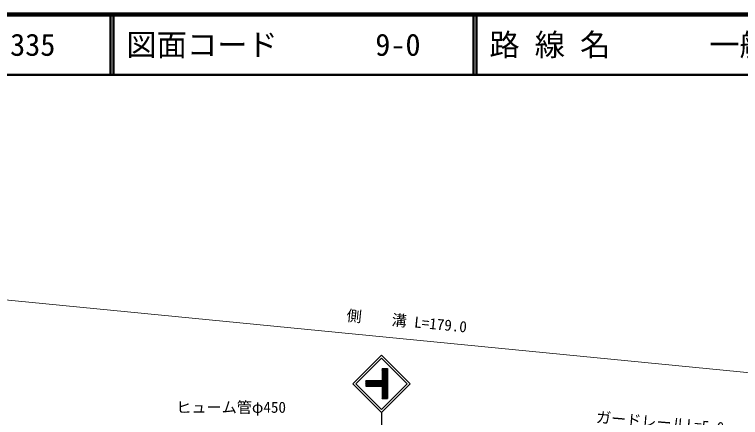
# Model space of a CAD drawing. Units: millimetres, scale not verified. Extents: x 40000 to 680000, y 20000 to 380000.
# Drawn here: x 101868 to 221899, y 313340 to 380000 of the extents above; entities that cross this region are included whole.
import ezdxf
from ezdxf.enums import TextEntityAlignment as Align

# ---------------------------------------------------------------- set-up
doc = ezdxf.new("R2010")
doc.units = ezdxf.units.MM
doc.header["$LTSCALE"] = 1000
for name, color, linetype, lineweight in [('M-STR-HTXT', 7, 'Continuous', 13), ('M-STR-STRC', 7, 'Continuous', 25), ('M-TTL', 2, 'Continuous', 140), ('M-TTL-LINE', 7, 'Continuous', 50)]:
    doc.layers.add(name, color=color, linetype=linetype, lineweight=lineweight)
doc.layers.add('M-TTL-TXT', color=7, linetype='Continuous')
doc.styles.add('ＭＳ ゴシック', font='')
doc.styles.get('ＭＳ ゴシック').set_extended_font_data('MS Gothic')

msp = doc.modelspace()

# ---------------------------------------------------------------- hatches: boundary and pattern name
at = {"layer": 'M-STR-STRC'}
h = msp.add_hatch(dxfattribs=at)
h.set_pattern_fill('USER', color=256, style=0, pattern_type=2)
h.set_pattern_definition([(45, (678205, 442635), (-70.7128, 70.7128), []), (135, (678205, 442635), (-70.71634, -70.71634), [])])
h.paths.add_polyline_path([(159938, 318512), (159938, 319412), (162631, 319412), (162631, 321444), (163531, 321444), (163531, 316479), (162631, 316479), (162631, 318512)])

# ---------------------------------------------------------------- linework, layer by layer
at = {"layer": 'M-STR-HTXT'}
msp.add_line((76725, 335089), (256088, 317566), dxfattribs=at)
at = {"layer": 'M-STR-STRC'}
for p, q in [((157811, 318906), (162549, 323643)), ((158306, 318906), (162549, 323149)), ((162549, 323643), (167287, 318906)), ((162549, 323149), (166792, 318906)), ((162631, 321444), (163531, 321444)), ((162631, 321444), (162631, 319412)), ((163531, 321444), (163531, 316479)), ((162631, 319412), (159938, 319412)), ((159938, 319412), (159938, 318512)), ((157811, 318906), (162549, 314168)), ((158306, 318906), (162549, 314663)), ((159938, 318512), (162631, 318512)), ((162549, 314663), (166792, 318906)), ((162549, 314168), (167287, 318906)), ((162631, 318512), (162631, 316479)), ((162631, 316479), (163531, 316479)), ((162549, 314168), (162549, 310613))]:
    msp.add_line(p, q, dxfattribs=at)
at = {"layer": 'M-TTL'}
msp.add_line((680000, 380000), (40000, 380000), dxfattribs=at)
at = {"layer": 'M-TTL-LINE'}
for p, q in [((117750, 380000), (117750, 370000)), ((118250, 380000), (118250, 370000)), ((177750, 380000), (177750, 370000)), ((178250, 380000), (178250, 370000)), ((40000, 370000), (680000, 370000))]:
    msp.add_line(p, q, dxfattribs=at)

# ---------------------------------------------------------------- texts
at = {"layer": 'M-STR-HTXT', "style": 'ＭＳ ゴシック'}
for s, rotation, p in [('側\u3000\u3000溝 L=179.0', 354.42, (166579, 327818)), ('ガードレールL=5.0', 355.135, (208486, 311077))]:
    msp.add_text(s, height=1833, rotation=rotation, dxfattribs=at).set_placement(p, align=Align.BOTTOM_CENTER)
msp.add_text('ヒューム管φ450', height=1833, dxfattribs=at).set_placement((128617, 313564), align=Align.BOTTOM_LEFT)
at = {"layer": 'M-TTL-TXT', "style": 'ＭＳ ゴシック'}
for s, p in [('図面コード', (120380, 375000)), ('路 線 名', (180380, 375000)), ('一般県道\u3000江崎陶線', (216734, 375000)), ('335', (101142, 375000)), ('9-0', (161521, 375000))]:
    msp.add_text(s, height=3666, dxfattribs=at).set_placement(p, align=Align.MIDDLE_LEFT)

doc.saveas('drawing.dxf')
